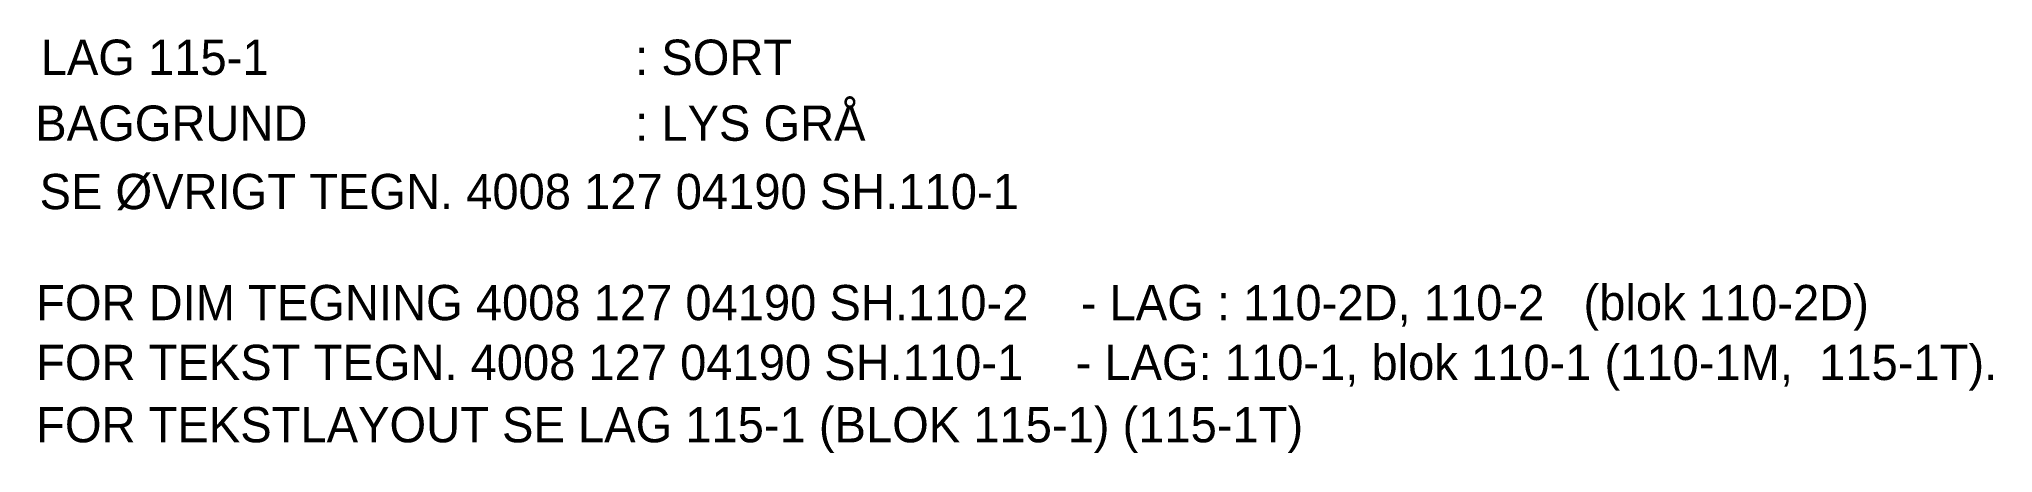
# Model space of a CAD drawing. Extents: x 27 to 249, y 138 to 185.
import ezdxf

# ---------------------------------------------------------------- set-up
doc = ezdxf.new("R2010")
doc.units = 0
doc.header["$MEASUREMENT"] = 0
doc.layers.add('README', color=7, linetype='CONTINUOUS')
doc.styles.add('TXT', font='TXT')

msp = doc.modelspace()

# ---------------------------------------------------------------- texts
at = {"layer": 'README', "style": 'TXT'}
for s, p in [('LAG 115-1', (27.67, 181.01)), (': SORT', (95.17, 181.01)), ('BAGGRUND', (27.05, 173.53)), (': LYS GRÅ', (95.17, 173.53)), ('SE ØVRIGT TEGN. 4008 127 04190 SH.110-1', (27.54, 165.77)), ('FOR DIM TEGNING 4008 127 04190 SH.110-2    - LAG : 110-2D, 110-2   (blok 110-2D)', (27.15, 153.17)), ('FOR TEKST TEGN. 4008 127 04190 SH.110-1    - LAG: 110-1, blok 110-1 (110-1M,  115-1T). ', (27.15, 146.38)), ('FOR TEKSTLAYOUT SE LAG 115-1 (BLOK 115-1) (115-1T)', (27.15, 139.31))]:
    msp.add_text(s, height=4, dxfattribs=at).set_placement(p)

doc.saveas('drawing.dxf')
